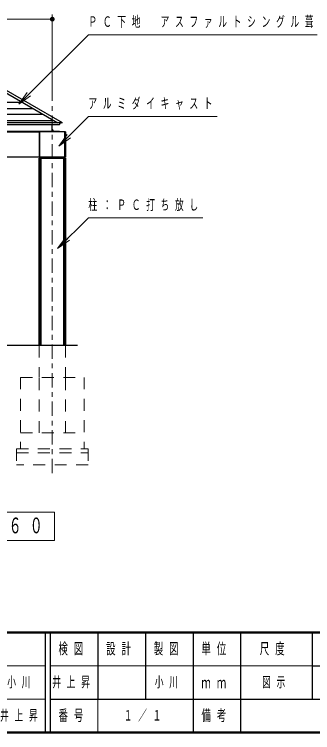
# Model space of a CAD drawing. Units: millimetres on the paper, scale 1:60. Extents: x -365 to 0, y 0 to 257.
# Drawn here: x -245 to -182.4, y 0 to 150.7 of the extents above; entities that cross this region are included whole.
import ezdxf

# ---------------------------------------------------------------- set-up
doc = ezdxf.new("R2010")
doc.units = ezdxf.units.MM
doc.linetypes.add('USER1', pattern=[4.5, 2.5, -2])
doc.linetypes.add('USER2', pattern=[6, 3, -1, 1, -1])
doc.layers.add('LY_1', color=7, linetype='Continuous', lineweight=13)
doc.styles.add('ＭＳ ゴシック', font='')
doc.styles.get('ＭＳ ゴシック').set_extended_font_data('MS Gothic')

# ---------------------------------------------------------------- blocks, each defined once
blk = doc.blocks.new('filled_dot')
at = {"color": 0, "linetype": 'Continuous', "lineweight": -2, "const_width": 1.25}
blk.add_lwpolyline([(-0.625, 0, 1), (0.625, 0, 1)], format="xyb", close=True, dxfattribs=at)

msp = doc.modelspace()

# ---------------------------------------------------------------- linework, layer by layer
at = {"layer": 'LY_1'}
for p, q in [((-237.031, 132.532), (-237.031, 150.692)), ((-297.031, 149.692), (-237.031, 149.692)), ((-244.049, 131.825), (-242.281, 134.3)), ((-244.049, 131.825), (-241.927, 133.947)), ((-241.574, 133.593), (-244.049, 131.825)), ((-235.672, 123.038), (-233.904, 125.513)), ((-235.672, 123.038), (-233.55, 125.16)), ((-233.197, 124.806), (-235.672, 123.038)), ((-235.906, 101.539), (-234.138, 104.014)), ((-235.906, 101.539), (-233.785, 103.661)), ((-233.431, 103.307), (-235.906, 101.539)), ((-236.602, 46.276), (-281.602, 46.276)), ((-236.602, 40.276), (-236.602, 46.276)), ((-281.602, 40.276), (-236.602, 40.276)), ((-365, 14), (-238.5, 14)), ((-237.5, 14), (-182.5, 14)), ((-365, 7), (-238.5, 7)), ((-227.5, 7), (-227.5, 0))]:
    msp.add_line(p, q, dxfattribs=at)
at = {"layer": 'LY_1', "color": 3, "lineweight": 25}
for p, q in [((-267.031, 146.463), (-234.985, 128.005)), ((-267.031, 145.886), (-235.858, 127.931)), ((-235.023, 127.931), (-299.042, 127.931)), ((-298.554, 127.576), (-235.511, 127.576)), ((-235.511, 127.576), (-235.306, 127.931)), ((-237.031, 126.206), (-236.781, 126.206)), ((-234.281, 126.04), (-236.781, 126.206))]:
    msp.add_line(p, q, dxfattribs=at)
at = {"layer": 'LY_1', "color": 4, "lineweight": 25}
for p, q in [((-243.282, 132.207), (-290.781, 132.207)), ((-238.942, 129.707), (-295.121, 129.707)), ((-292.951, 130.957), (-241.112, 130.957)), ((-297.291, 128.457), (-236.772, 128.457)), ((-294.281, 126.04), (-239.804, 126.04)), ((-239.804, 126.04), (-239.781, 126.04)), ((-239.615, 120.54), (-234.448, 120.54))]:
    msp.add_line(p, q, dxfattribs=at)
at = {"layer": 'LY_1', "linetype": 'USER2'}
msp.add_line((-237.031, 54.44), (-237.031, 131.532), dxfattribs=at)
at = {"layer": 'LY_1', "color": 6, "lineweight": 25}
for p, q in [((-237.031, 126.206), (-237.031, 127.576)), ((-234.281, 126.04), (-239.781, 126.04)), ((-234.281, 126.04), (-234.281, 120.706)), ((-239.781, 120.706), (-299.781, 120.706)), ((-234.281, 120.706), (-239.781, 120.706)), ((-239.615, 120.54), (-239.615, 120.706)), ((-234.448, 120.706), (-234.448, 120.54)), ((-239.781, 81.206), (-239.781, 120.54)), ((-239.615, 120.54), (-239.781, 120.54)), ((-234.281, 120.54), (-234.448, 120.54)), ((-234.281, 120.54), (-234.281, 81.206))]:
    msp.add_line(p, q, dxfattribs=at)
at = {"layer": 'LY_1', "color": 211}
for p, q in [((-294.281, 126.206), (-239.781, 126.206)), ((-239.781, 120.706), (-239.781, 126.206)), ((-239.781, 126.206), (-237.164, 126.206))]:
    msp.add_line(p, q, dxfattribs=at)
at = {"layer": 'LY_1', "color": 4}
for p, q in [((-239.615, 120.706), (-239.615, 126.04)), ((-234.448, 126.04), (-234.448, 120.706)), ((-239.573, 81.206), (-239.573, 120.54)), ((-239.365, 81.206), (-239.365, 120.54)), ((-234.698, 120.54), (-234.698, 81.206)), ((-234.49, 120.54), (-234.49, 81.206))]:
    msp.add_line(p, q, dxfattribs=at)
at = {"layer": 'LY_1', "lineweight": 25}
for p, q in [((-231.741, 81.206), (-294.281, 81.206)), ((-197.5, 7), (-197.5, 0))]:
    msp.add_line(p, q, dxfattribs=at)
at = {"layer": 'LY_1', "linetype": 'USER1'}
for p, q in [((-239.781, 81.206), (-239.781, 74.54)), ((-234.281, 81.206), (-234.281, 74.54)), ((-239.781, 62.873), (-239.781, 74.54)), ((-234.281, 62.873), (-234.281, 74.54)), ((-244.531, 58.706), (-229.531, 58.706))]:
    msp.add_line(p, q, dxfattribs=at)
at = {"layer": 'LY_1', "color": 211, "linetype": 'USER1'}
for p, q in [((-243.698, 74.54), (-243.698, 59.54)), ((-243.698, 74.54), (-230.365, 74.54)), ((-230.365, 74.54), (-230.365, 59.54)), ((-244.531, 59.54), (-229.531, 59.54)), ((-244.531, 59.54), (-244.531, 56.206)), ((-229.531, 59.54), (-229.531, 56.206)), ((-229.531, 56.206), (-244.531, 56.206))]:
    msp.add_line(p, q, dxfattribs=at)
at = {"layer": 'LY_1', "color": 4, "linetype": 'USER1'}
msp.add_line((-243.698, 62.873), (-230.365, 62.873), dxfattribs=at)
at = {"layer": 'LY_1', "lineweight": 50}
for p, q in [((-365, 21), (0, 21)), ((-365, 0), (0, 0))]:
    msp.add_line(p, q, dxfattribs=at)
at = {"layer": 'LY_1', "color": 211, "lineweight": 25}
for p, q in [((-238.5, 21), (-238.5, 0)), ((-237.5, 21), (-237.5, 0)), ((-227.5, 21), (-227.5, 7)), ((-217.5, 21), (-217.5, 7)), ((-207.5, 21), (-207.5, 0)), ((-197.5, 21), (-197.5, 7)), ((-182.5, 21), (-182.5, 7)), ((-182.5, 14), (-70, 14)), ((-237.5, 7), (0, 7))]:
    msp.add_line(p, q, dxfattribs=at)
at = {"layer": 'LY_1'}
for points in [[(-244.049, 131.825), (-229.462, 146.412), (-181.462, 146.412)], [(-235.672, 123.038), (-229.462, 129.248), (-202.462, 129.248)], [(-235.906, 101.539), (-229.462, 107.983), (-205.462, 107.983)]]:
    msp.add_lwpolyline(points, dxfattribs=at)
at = {"layer": 'LY_1', "color": 3, "lineweight": 25}
msp.add_arc((-235.004, 127.968), 0.0417, 242.54474, 62.54005, dxfattribs=at)
at = {"layer": 'LY_1', "color": 4, "lineweight": 25}
msp.add_arc((-236.698, 126.535), 0.333, 180, 266.18611, dxfattribs=at)

# ---------------------------------------------------------------- block references
at = {"layer": 'LY_1', "xscale": 0.4, "yscale": 0.4, "rotation": 180}
msp.add_blockref('filled_dot', (-237.031, 149.692), dxfattribs=at)

# ---------------------------------------------------------------- texts
at = {"layer": 'LY_1', "style": 'ＭＳ ゴシック'}
for s, insert, char_height, attachment_point in [('\\T1.64;\\W0.6;ＰＣ下地\u3000アスファルトシングル葺', (-229.462, 149.062), 2.199, 4), ('\\T1.64;\\W0.6;アルミダイキャスト', (-229.462, 131.898), 2.199, 4), ('\\T1.64;\\W0.6;柱：ＰＣ打ち放し', (-229.462, 110.633), 2.199, 4), ('\\T1.64;\\W0.6;正面図\u3000Ｓ＝１／６０', (-281.602, 43.276), 3.299, 4), ('\\T1.64;\\W0.6;小川', (-246.5, 10.5), 2.199, 4), ('\\T1.64;\\W0.6;井上昇', (-232.5, 10.5), 2.199, 5), ('\\T1.64;\\W0.6;小川', (-212.5, 10.5), 2.199, 5), ('\\T1.64;\\W0.6;図示', (-193, 10.5), 2.199, 4), ('\\T1.64;\\W0.6;井上昇', (-248, 3.5), 2.199, 4), ('\\T1.64;\\W0.6;１／１', (-217.5, 3.5), 2.199, 5)]:
    msp.add_mtext(s, dxfattribs=dict(at, insert=insert, char_height=char_height, attachment_point=attachment_point))
at = {"layer": 'LY_1', "color": 4, "char_height": 2.346, "attachment_point": 5, "style": 'ＭＳ ゴシック'}
for s, insert in [('\\T1.64;\\W0.6;検図', (-232.5, 17.5)), ('\\T1.64;\\W0.6;設計', (-222.5, 17.5)), ('\\T1.64;\\W0.6;製図', (-212.5, 17.5)), ('\\T1.64;\\W0.6;単位', (-202.5, 17.5)), ('\\T1.64;\\W0.6;尺度', (-190.25, 17.5)), ('\\T1.64;\\W0.6;ｍｍ', (-202.5, 10.5)), ('\\T1.64;\\W0.6;番号', (-232.5, 3.5)), ('\\T1.64;\\W0.6;備考', (-202.5, 3.5))]:
    msp.add_mtext(s, dxfattribs=dict(at, insert=insert))

doc.saveas('drawing.dxf')
